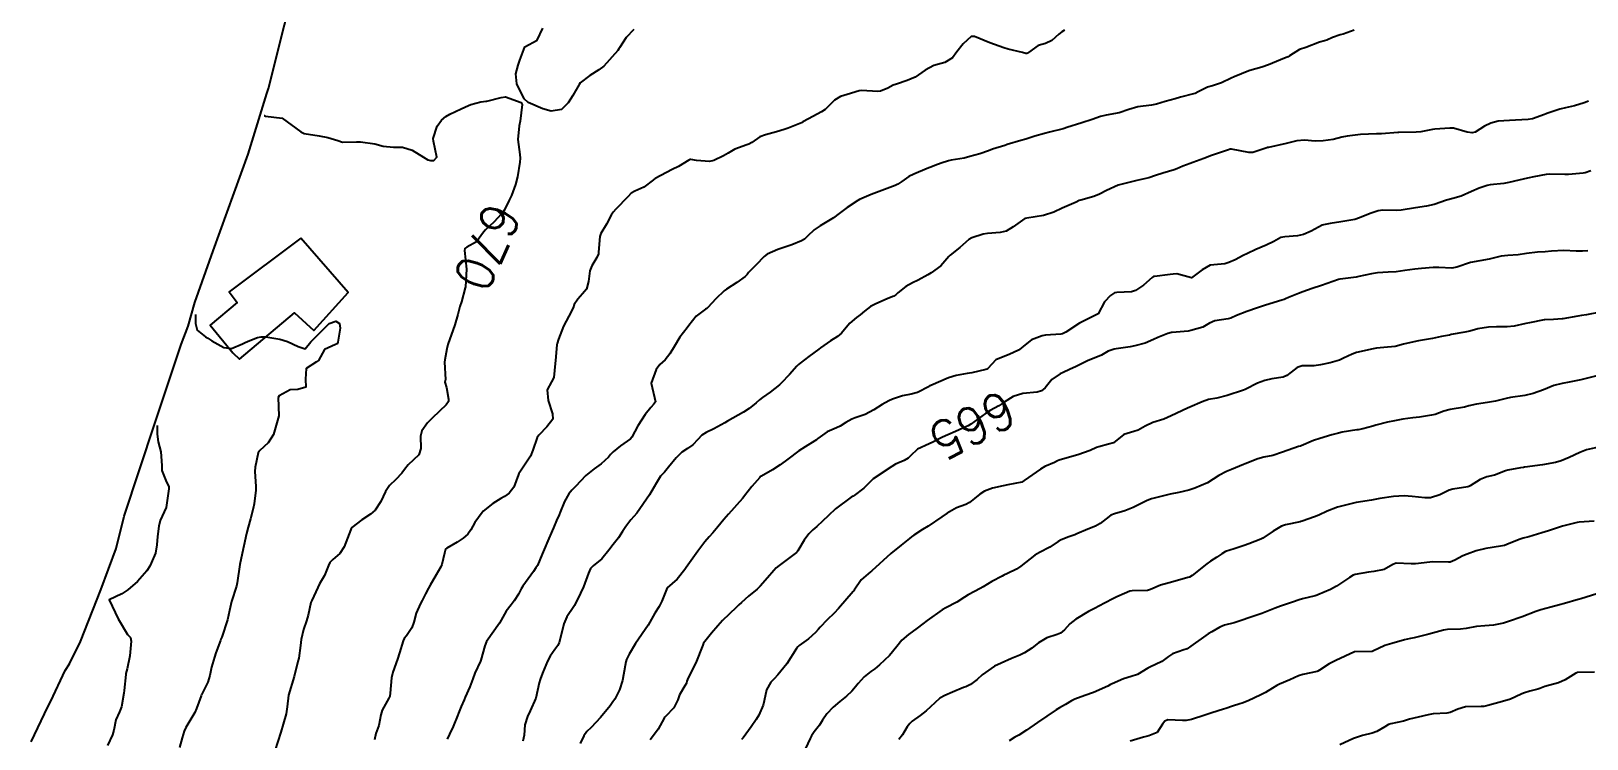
# Model space of a CAD drawing. Header units: metres. Extents: x 292545 to 299085, y 7450245 to 7463078.
# Drawn here: x 296401.1 to 296568.5, y 7460652 to 7460728.1 of the extents above; entities that cross this region are included whole.
import ezdxf
from ezdxf.enums import TextEntityAlignment as Align

# ---------------------------------------------------------------- set-up
doc = ezdxf.new("R2010")
doc.units = ezdxf.units.M
for name, color, linetype in [('Area', 45, 'Continuous'), ('Cotas', 45, 'Continuous'), ('Curvas de Nivel 1m', 11, 'Continuous'), ('Curvas de Nivel 5m', 15, 'Continuous'), ('Edificações', 30, 'Continuous')]:
    doc.layers.add(name, color=color, linetype=linetype)
doc.styles.add('Style-STANDARD', font='STANDARD.shx')

msp = doc.modelspace()

# ---------------------------------------------------------------- linework, layer by layer
at = {"layer": 'Area'}
msp.add_polyline3d([(296401.11, 7460651.72, 672.53), (296402.92, 7460655.49, 672.57), (296403.23, 7460656.08, 672.35), (296404.78, 7460659.39, 672.21), (296405.23, 7460660.11, 672.29), (296406.41, 7460662.52, 672.19), (296408.6, 7460668.06, 671.98), (296410.26, 7460672.5, 673.64), (296411.14, 7460675.98, 672.13), (296414.41, 7460685.93, 674.13), (296417.24, 7460694.43, 675.09), (296417.99, 7460696.39, 673.76), (296418.74, 7460698.95, 670.41), (296420.69, 7460704.5, 670.53), (296424.46, 7460714.87, 673.33), (296426.46, 7460721.42, 669.76), (296426.65, 7460721.94, 669.78), (296433.58, 7460749.49, 669.61)], dxfattribs=at)
at = {"layer": 'Curvas de Nivel 1m', "flags": 128}
for points, elevation in [([(296512.26, 7460728.23), (296511.99, 7460728.03), (296511.68, 7460727.77), (296510.93, 7460727.09), (296510.24, 7460726.78), (296509.46, 7460726.56), (296508.39, 7460725.8), (296508.29, 7460725.73), (296508.22, 7460725.71), (296508.13, 7460725.71), (296507.75, 7460725.81), (296506.23, 7460726.19), (296505.75, 7460726.32), (296504.24, 7460726.85), (296502.6, 7460727.52), (296502.25, 7460727.52), (296501.36, 7460726.76), (296500.7, 7460725.89), (296500.22, 7460725.23), (296499.39, 7460724.73), (296498.21, 7460724.43), (296497.27, 7460723.93), (296496.2, 7460723.16), (296495.36, 7460722.79), (296494.19, 7460722.42), (296493.86, 7460722.3), (296493.27, 7460721.98), (296492.49, 7460721.67), (296492.18, 7460721.64), (296490.45, 7460721.74), (296490.18, 7460721.71), (296488.9, 7460721.3), (296488.17, 7460721.07), (296487.52, 7460720.69), (296486.88, 7460720.05), (296486.52, 7460719.68), (296486.15, 7460719.42), (296484.73, 7460718.67), (296484.14, 7460718.35), (296483.97, 7460718.26), (296483.62, 7460718.1), (296482.55, 7460717.68), (296482.12, 7460717.54), (296481.3, 7460717.3), (296480.12, 7460716.97), (296479.52, 7460716.75), (296478.63, 7460716.15), (296478.32, 7460715.95), (296478.11, 7460715.89), (296476.83, 7460715.44), (296476.1, 7460715.01), (296475.58, 7460714.7), (296474.55, 7460714.2), (296474.08, 7460714.1), (296472.68, 7460714.22), (296472.08, 7460714.31), (296472.02, 7460714.3), (296471.87, 7460714.23), (296470.76, 7460713.56), (296470.07, 7460713.24), (296468.26, 7460712.28), (296468.14, 7460712.2), (296468.06, 7460712.12), (296467.01, 7460711.33), (296466.04, 7460710.92), (296465.66, 7460710.69), (296465.29, 7460710.31), (296464.02, 7460708.97), (296463.71, 7460708.64), (296463.52, 7460708.33), (296463, 7460707.35), (296462.39, 7460706.35), (296462.29, 7460706.05), (296462.16, 7460704.35), (296462.13, 7460704.18), (296461.96, 7460703.79), (296461.42, 7460702.88), (296461.2, 7460702.36), (296461.08, 7460701.21), (296460.84, 7460700.36), (296460.42, 7460699.86), (296459.91, 7460699.31), (296459.54, 7460698.73), (296459.41, 7460698.38), (296458.97, 7460697.47), (296458.4, 7460696.39), (296457.86, 7460695.02), (296457.71, 7460694.55), (296457.68, 7460694.4), (296457.52, 7460692.71), (296457.48, 7460692.4), (296457.33, 7460690.88), (296457.1, 7460690.41), (296456.64, 7460689.57), (296456.73, 7460688.41), (296457.19, 7460686.97), (296457.22, 7460686.41), (296456.58, 7460685.57), (296455.74, 7460684.67), (296455.56, 7460684.42), (296455.07, 7460683.07), (296454.82, 7460682.43), (296453.69, 7460680.69), (296453.58, 7460680.55), (296453.54, 7460680.45), (296453.03, 7460679.09), (296452.54, 7460678.46), (296452.03, 7460678.09), (296451.65, 7460677.87), (296450.79, 7460677.33), (296449.75, 7460676.5), (296449.63, 7460676.37), (296448.83, 7460675.3), (296448.41, 7460674.51), (296448.09, 7460674.03), (296447.6, 7460673.63), (296446.94, 7460673.17), (296445.82, 7460672.54), (296445.7, 7460672.43), (296445.58, 7460671.99), (296445.31, 7460670.8), (296445.2, 7460670.55), (296444.69, 7460669.69), (296444.05, 7460668.56), (296443.87, 7460668.24), (296443.53, 7460667.64), (296443.17, 7460666.92), (296443, 7460666.58), (296442.54, 7460665.54), (296442.27, 7460664.58), (296442.08, 7460663.99), (296441.48, 7460663.1), (296441.25, 7460662.82), (296441.14, 7460662.59), (296440.75, 7460661.3), (296440.52, 7460660.6), (296440.02, 7460659.2), (296439.88, 7460658.61), (296439.74, 7460656.94), (296439.7, 7460656.62), (296439.61, 7460656.41), (296439.4, 7460656.11), (296438.87, 7460655.13), (296438.75, 7460654.63), (296438.5, 7460653.49), (296438.2, 7460652.63), (296438.05, 7460651.93)], 669), ([(296543.45, 7460728.2), (296542.25, 7460727.8), (296541.93, 7460727.72), (296541.11, 7460727.41), (296540.51, 7460727.15), (296540.24, 7460727.07), (296539.72, 7460726.91), (296538.23, 7460726.36), (296537.57, 7460726.12), (296536.49, 7460725.47), (296536.33, 7460725.36), (296536.22, 7460725.3), (296535.95, 7460725.2), (296534.21, 7460724.49), (296533.49, 7460724.23), (296532.21, 7460723.87), (296531.94, 7460723.78), (296531.3, 7460723.53), (296530.53, 7460723.21), (296530.2, 7460723.05), (296529.18, 7460722.57), (296528.18, 7460722.24), (296527.67, 7460722.09), (296526.66, 7460721.59), (296526.34, 7460721.42), (296526.17, 7460721.36), (296524.76, 7460721.01), (296524.17, 7460720.85), (296523.09, 7460720.55), (296522.16, 7460720.26), (296521.64, 7460720.16), (296520.16, 7460719.98), (296519.18, 7460719.67), (296518.15, 7460719.32), (296516.77, 7460719.08), (296516.15, 7460718.93), (296515.26, 7460718.6), (296514.14, 7460718.25), (296512.53, 7460717.75), (296512.24, 7460717.65), (296512.13, 7460717.62), (296510.65, 7460717.25), (296510.12, 7460717.12), (296509.09, 7460716.82), (296508.11, 7460716.5), (296507.58, 7460716.34), (296506.1, 7460715.92), (296506.04, 7460715.9), (296505.86, 7460715.83), (296504.53, 7460715.41), (296504.1, 7460715.26), (296503.16, 7460714.93), (296502.09, 7460714.62), (296501.5, 7460714.47), (296500.09, 7460714.25), (296499.81, 7460714.18), (296499, 7460713.91), (296498.33, 7460713.66), (296498.08, 7460713.57), (296497.5, 7460713.35), (296496.07, 7460712.75), (296495.53, 7460712.49), (296494.76, 7460711.96), (296494.36, 7460711.67), (296494.06, 7460711.53), (296492.93, 7460711.1), (296492.04, 7460710.77), (296491.48, 7460710.56), (296490.23, 7460710.02), (296490.03, 7460709.91), (296488.88, 7460709.17), (296488.02, 7460708.52), (296487.41, 7460708.05), (296486, 7460707.17), (296485.33, 7460706.75), (296484.64, 7460706.08), (296484.31, 7460705.76), (296483.99, 7460705.57), (296482.93, 7460705.15), (296481.97, 7460704.82), (296481.44, 7460704.65), (296480.29, 7460704.14), (296479.96, 7460703.88), (296479.11, 7460702.99), (296478.29, 7460702.16), (296478.13, 7460701.97), (296477.94, 7460701.74), (296477.02, 7460701.08), (296475.92, 7460700.38), (296475.68, 7460700.18), (296474.77, 7460699.34), (296473.9, 7460698.39), (296473.8, 7460698.3), (296473.65, 7460698.21), (296472.64, 7460697.47), (296471.88, 7460696.47), (296471.7, 7460696.23), (296470.9, 7460695.2), (296470.33, 7460694.25), (296469.83, 7460693.42), (296469.31, 7460692.79), (296468.75, 7460692.27), (296468.36, 7460691.73), (296467.8, 7460690.28), (296468.28, 7460688.27), (296468.08, 7460687.97), (296467.77, 7460687.67), (296467.16, 7460686.89), (296466.76, 7460686.29), (296466.37, 7460685.67), (296465.73, 7460684.47), (296465.59, 7460684.3), (296464.51, 7460683.54), (296463.71, 7460682.89), (296463.44, 7460682.6), (296463.23, 7460682.33), (296462.45, 7460681.59), (296461.69, 7460681.06), (296460.78, 7460680.36), (296459.67, 7460679.15), (296459.29, 7460678.76), (296458.94, 7460678.39), (296458.48, 7460677.56), (296458.01, 7460676.4), (296457.9, 7460676.13), (296457.62, 7460675.51), (296457.3, 7460674.72), (296457.17, 7460674.4), (296456.69, 7460673.31), (296456.32, 7460672.41), (296456.1, 7460671.89), (296455.57, 7460670.68), (296455.42, 7460670.42), (296455.17, 7460670.04), (296454.01, 7460668.44), (296453.83, 7460668.15), (296453.53, 7460667.6), (296453.08, 7460666.89), (296452.75, 7460666.46), (296452.22, 7460665.75), (296451.49, 7460664.47), (296450.11, 7460662.49), (296449.91, 7460662.05), (296449.49, 7460660.5), (296449.44, 7460660.38), (296448.84, 7460659.09), (296448.62, 7460658.51), (296448.29, 7460657.63), (296447.81, 7460656.52), (296447.69, 7460656.23), (296447.39, 7460655.53), (296447.09, 7460654.81), (296446.98, 7460654.52), (296446.52, 7460653.37), (296446.12, 7460652.53), (296445.86, 7460652.02)], 668), ([(296568.65, 7460720.6), (296568.17, 7460720.41), (296567.14, 7460720.08), (296566.16, 7460719.87), (296565.55, 7460719.74), (296564.15, 7460719.25), (296564.08, 7460719.22), (296563.92, 7460719.14), (296562.62, 7460718.68), (296562.14, 7460718.6), (296560.78, 7460718.55), (296560.14, 7460718.52), (296558.92, 7460718.42), (296558.14, 7460718.21), (296557.47, 7460717.88), (296556.44, 7460717.24), (296556.12, 7460717.17), (296555.59, 7460717.25), (296554.13, 7460717.67), (296553.71, 7460717.68), (296552.13, 7460717.57), (296551.87, 7460717.54), (296550.62, 7460717.3), (296550.12, 7460717.24), (296548.23, 7460717.22), (296548.12, 7460717.22), (296546.39, 7460717.08), (296546.12, 7460717.07), (296545.83, 7460717.06), (296544.12, 7460717), (296542.69, 7460716.82), (296542.12, 7460716.7), (296541.18, 7460716.48), (296540.11, 7460716.31), (296539.25, 7460716.3), (296538.11, 7460716.39), (296537.25, 7460716.32), (296536.11, 7460716.05), (296534.22, 7460715.61), (296534.1, 7460715.59), (296534.03, 7460715.57), (296533.83, 7460715.5), (296532.55, 7460715.07), (296532.1, 7460715.07), (296530.23, 7460715.41), (296530.1, 7460715.41), (296529.92, 7460715.36), (296528.09, 7460714.74), (296527.26, 7460714.41), (296526.09, 7460713.99), (296525.79, 7460713.89), (296525.01, 7460713.6), (296524.36, 7460713.32), (296524.08, 7460713.21), (296522.87, 7460712.83), (296522.07, 7460712.58), (296521.35, 7460712.36), (296520.06, 7460712.04), (296518.47, 7460711.68), (296518.06, 7460711.56), (296516.78, 7460710.97), (296516.05, 7460710.59), (296515.42, 7460710.34), (296514.04, 7460709.95), (296513.87, 7460709.89), (296513.52, 7460709.74), (296512.03, 7460709.08), (296511.12, 7460708.67), (296510.02, 7460708.31), (296508.23, 7460708.02), (296508.01, 7460707.96), (296507.76, 7460707.81), (296506.76, 7460707.06), (296505.99, 7460706.61), (296505.37, 7460706.46), (296503.99, 7460706.37), (296503.54, 7460706.3), (296502.3, 7460705.88), (296501.98, 7460705.7), (296501, 7460704.87), (296499.96, 7460704.03), (296499.9, 7460703.97), (296499.84, 7460703.9), (296498.96, 7460702.9), (296497.95, 7460702.14), (296497.59, 7460701.93), (296496.54, 7460701.34), (296495.93, 7460701.06), (296495.22, 7460700.67), (296494.36, 7460699.97), (296494.13, 7460699.75), (296493.91, 7460699.61), (296493.28, 7460699.36), (296491.9, 7460698.78), (296491.4, 7460698.51), (296490.75, 7460698.01), (296490.28, 7460697.62), (296489.89, 7460697.34), (296489.17, 7460696.73), (296488.6, 7460696.03), (296488.28, 7460695.63), (296487.86, 7460695.3), (296487.09, 7460694.82), (296486.04, 7460694.07), (296485.84, 7460693.92), (296484.76, 7460693.15), (296483.83, 7460692.43), (296483.65, 7460692.27), (296483.49, 7460692.09), (296482.69, 7460691.22), (296481.8, 7460690.27), (296481.63, 7460690.11), (296480.6, 7460689.31), (296479.78, 7460688.75), (296479.45, 7460688.47), (296479.1, 7460688.15), (296478.37, 7460687.55), (296477.76, 7460687.15), (296476.03, 7460686.19), (296475.75, 7460686.02), (296474.57, 7460685.38), (296473.74, 7460684.98), (296473.27, 7460684.68), (296472.82, 7460684.22), (296472.31, 7460683.64), (296471.72, 7460683.25), (296471.11, 7460682.84), (296470.51, 7460682.25), (296469.69, 7460681.23), (296469.23, 7460680.72), (296468.83, 7460680.27), (296468.38, 7460679.56), (296467.65, 7460678.28), (296466.26, 7460676.3), (296465.63, 7460675.57), (296465.08, 7460674.86), (296464.74, 7460674.32), (296464.29, 7460673.64), (296463.59, 7460672.74), (296463.4, 7460672.51), (296463.27, 7460672.33), (296462.51, 7460671.4), (296461.57, 7460670.65), (296461.29, 7460670.35), (296461.06, 7460669.86), (296460.52, 7460668.37), (296460.21, 7460667.69), (296459.58, 7460666.38), (296459.51, 7460666.26), (296458.73, 7460665.16), (296458.41, 7460664.39), (296458.23, 7460663.64), (296457.92, 7460662.4), (296457.77, 7460662.09), (296457.46, 7460661.66), (296456.94, 7460660.92), (296456.65, 7460660.41), (296456.13, 7460659.12), (296455.87, 7460658.42), (296455.76, 7460658.08), (296455.39, 7460656.43), (296454.78, 7460655.04), (296454.51, 7460654.44), (296454.24, 7460653.56), (296454.16, 7460652.44), (296454, 7460651.79)], 667), ([(296568.88, 7460713.08), (296568.3, 7460712.87), (296568.08, 7460712.83), (296566.48, 7460712.71), (296566.08, 7460712.7), (296564.47, 7460712.74), (296564.08, 7460712.71), (296562.77, 7460712.45), (296562.07, 7460712.3), (296561.15, 7460712.09), (296560.06, 7460711.83), (296559.52, 7460711.73), (296558.06, 7460711.58), (296557.75, 7460711.52), (296556.89, 7460711.23), (296556.05, 7460710.86), (296554.94, 7460710.36), (296554.04, 7460710.11), (296553.37, 7460709.94), (296552.04, 7460709.49), (296551.21, 7460709.29), (296550.03, 7460709.11), (296548.5, 7460708.86), (296548.03, 7460708.82), (296546.53, 7460708.85), (296546.03, 7460708.79), (296545.16, 7460708.5), (296544.02, 7460708.04), (296543.52, 7460707.88), (296542.01, 7460707.6), (296540.86, 7460707.42), (296540.14, 7460707.3), (296540.01, 7460707.26), (296538.82, 7460706.62), (296537.99, 7460706.25), (296537.35, 7460706.1), (296535.99, 7460706.01), (296535.55, 7460705.92), (296534.81, 7460705.49), (296533.98, 7460705.1), (296532.84, 7460704.65), (296531.97, 7460704.21), (296531.51, 7460703.98), (296530.62, 7460703.53), (296529.96, 7460703.23), (296529.52, 7460703.11), (296527.96, 7460702.96), (296527.07, 7460702.46), (296525.94, 7460701.59), (296524.35, 7460702.02), (296523.95, 7460702), (296523.63, 7460701.94), (296521.94, 7460701.74), (296521.86, 7460701.73), (296521.71, 7460701.64), (296520.77, 7460700.82), (296519.92, 7460700.23), (296519.49, 7460700.1), (296517.92, 7460700.02), (296517.64, 7460699.97), (296517.21, 7460699.7), (296516.59, 7460699.02), (296515.89, 7460697.71), (296513.88, 7460696.72), (296512.43, 7460695.75), (296512.06, 7460695.57), (296511.87, 7460695.53), (296510.22, 7460695.42), (296509.87, 7460695.37), (296508.74, 7460694.92), (296507.85, 7460694.26), (296507.63, 7460694.03), (296507.32, 7460693.82), (296506.32, 7460693.34), (296505.84, 7460693.18), (296504.88, 7460692.79), (296504.02, 7460691.85), (296503.91, 7460691.77), (296503.82, 7460691.73), (296502.29, 7460691.4), (296501.81, 7460691.3), (296500.62, 7460691.09), (296499.81, 7460690.85), (296497.89, 7460690.01), (296497.8, 7460689.98), (296497.77, 7460689.97), (296497.71, 7460689.93), (296496.47, 7460689.27), (296495.79, 7460689.09), (296494.84, 7460688.91), (296493.78, 7460688.56), (296493.37, 7460688.38), (296492.66, 7460687.99), (296491.77, 7460687.39), (296490.85, 7460686.92), (296489.76, 7460686.54), (296489.39, 7460686.39), (296488.75, 7460686.03), (296488.13, 7460685.65), (296487.74, 7460685.48), (296486.76, 7460685.03), (296485.73, 7460684.31), (296485.59, 7460684.2), (296485.41, 7460684.07), (296484.38, 7460683.42), (296483.71, 7460683.01), (296482.5, 7460682.11), (296481.7, 7460681.48), (296480.87, 7460680.95), (296479.68, 7460680.29), (296479.59, 7460680.23), (296479.49, 7460680.14), (296478.64, 7460679.18), (296477.85, 7460678.16), (296477.77, 7460678.04), (296477.65, 7460677.89), (296476.12, 7460676.18), (296475.63, 7460675.63), (296474.97, 7460674.84), (296474.43, 7460674.2), (296474.05, 7460673.77), (296473.6, 7460673.23), (296473.16, 7460672.65), (296472.85, 7460672.22), (296471.56, 7460670.45), (296471.43, 7460670.24), (296470.62, 7460669.19), (296469.54, 7460668.26), (296468.95, 7460666.84), (296468.66, 7460666.27), (296468.22, 7460665.56), (296467.49, 7460664.28), (296466.13, 7460662.3), (296465.46, 7460661.14), (296465.17, 7460660.59), (296465.07, 7460660.31), (296464.83, 7460658.91), (296464.74, 7460658.32), (296464.42, 7460657.3), (296463.9, 7460656.32), (296463.69, 7460656.02), (296463.39, 7460655.61), (296462.38, 7460654.34), (296461.36, 7460653.28), (296460.89, 7460652.83), (296460.56, 7460652.37), (296460.16, 7460651.55)], 666), ([(296418.81, 7460697.65), (296418.78, 7460696.68), (296418.98, 7460695.97), (296419.86, 7460695.24), (296420.12, 7460695.11), (296420.54, 7460694.84), (296421.84, 7460694.1), (296422.66, 7460694), (296423.85, 7460694.49), (296424.05, 7460694.6), (296424.45, 7460694.79), (296425.46, 7460695.18), (296425.86, 7460695.27), (296426.36, 7460695.27), (296427.86, 7460694.99), (296428.7, 7460694.74), (296429.85, 7460694.21), (296430.58, 7460693.98), (296431.19, 7460694.72), (296431.53, 7460695.04), (296431.86, 7460695.35), (296433.18, 7460696.69), (296433.88, 7460696.93), (296434.27, 7460696.68), (296434.35, 7460696.19), (296434.11, 7460694.68), (296434.02, 7460694.51), (296433.85, 7460694.44), (296432.66, 7460693.88), (296432.03, 7460692.71), (296431.82, 7460692.57), (296430.69, 7460691.84), (296430.62, 7460690.72), (296430.67, 7460689.84), (296429.79, 7460689.6), (296428.99, 7460689.54), (296427.78, 7460688.92), (296427.69, 7460688.75), (296427.75, 7460686.75), (296427.18, 7460684.76), (296426.63, 7460683.86), (296425.72, 7460683.04), (296425.6, 7460682.9), (296425.55, 7460682.78), (296425.23, 7460681.24), (296425.18, 7460680.79), (296425.27, 7460679.18), (296425.27, 7460678.78), (296425.11, 7460677.32), (296425.01, 7460676.79), (296424.72, 7460675.69), (296424.47, 7460674.79), (296424.28, 7460674.12), (296423.99, 7460672.8), (296423.93, 7460672.46), (296423.56, 7460670.8), (296423.28, 7460668.8), (296423.19, 7460668.46), (296422.68, 7460666.81), (296422.47, 7460665.85), (296422.25, 7460664.82), (296421.62, 7460662.97), (296421.56, 7460662.83), (296421.53, 7460662.77), (296421.47, 7460662.62), (296420.99, 7460661.29), (296420.83, 7460660.84), (296420.51, 7460659.76), (296420.33, 7460658.84), (296420.13, 7460658.13), (296419.47, 7460656.85), (296419.45, 7460656.8), (296419.4, 7460656.66), (296418.92, 7460655.31), (296418.72, 7460654.86), (296417.77, 7460653.28), (296417.56, 7460652.88), (296417.35, 7460652.15), (296417.09, 7460651.13)], 671), ([(296569.9, 7460697.9), (296568.41, 7460697.6), (296567.9, 7460697.53), (296567.51, 7460697.49), (296565.89, 7460697.2), (296565.82, 7460697.19), (296564.86, 7460697.13), (296563.95, 7460697.08), (296563.89, 7460697.07), (296562.29, 7460696.76), (296561.89, 7460696.67), (296560.66, 7460696.4), (296559.88, 7460696.32), (296558.75, 7460696.34), (296557.88, 7460696.31), (296556.75, 7460696.1), (296555.87, 7460695.88), (296555.35, 7460695.77), (296553.87, 7460695.49), (296553.68, 7460695.45), (296552.84, 7460695.28), (296551.86, 7460695.08), (296550.35, 7460694.81), (296549.86, 7460694.73), (296548.73, 7460694.45), (296547.85, 7460694.23), (296546.61, 7460694.11), (296545.85, 7460694.04), (296545.29, 7460693.93), (296543.85, 7460693.61), (296543.67, 7460693.56), (296543.23, 7460693.39), (296542.28, 7460692.96), (296541.84, 7460692.76), (296540.87, 7460692.45), (296539.83, 7460692.23), (296539.12, 7460692.15), (296537.83, 7460692.13), (296537.31, 7460691.97), (296536.67, 7460691.46), (296536.19, 7460691.09), (296535.81, 7460690.92), (296534.58, 7460690.73), (296533.81, 7460690.57), (296533.04, 7460690.27), (296531.79, 7460689.64), (296531.72, 7460689.6), (296531.54, 7460689.52), (296529.79, 7460688.93), (296528.67, 7460688.67), (296527.78, 7460688.5), (296527.08, 7460688.28), (296525.77, 7460687.71), (296525.51, 7460687.59), (296523.76, 7460686.76), (296522.97, 7460686.42), (296521.76, 7460686.03), (296520.94, 7460685.65), (296520.2, 7460685.21), (296519.74, 7460685.07), (296518.67, 7460684.75), (296517.73, 7460684.01), (296517.54, 7460683.87), (296517, 7460683.7), (296515.98, 7460683.44), (296515.72, 7460683.35), (296515.03, 7460683.03), (296513.71, 7460682.56), (296513.06, 7460682.4), (296511.71, 7460682.01), (296511.54, 7460681.93), (296511.21, 7460681.76), (296510.17, 7460681.31), (296509.7, 7460681.04), (296507.94, 7460679.81), (296507.79, 7460679.7), (296507.68, 7460679.65), (296506.17, 7460679.33), (296505.67, 7460679.23), (296504.52, 7460679), (296503.67, 7460678.68), (296503.18, 7460678.34), (296502.6, 7460677.87), (296502.07, 7460677.45), (296501.65, 7460677.24), (296500.67, 7460676.86), (296499.64, 7460676.3), (296499.08, 7460675.91), (296497.62, 7460674.92), (296497.01, 7460674.54), (296496.06, 7460673.95), (296495.8, 7460673.76), (296495.61, 7460673.59), (296494.71, 7460672.85), (296493.58, 7460671.97), (296491.56, 7460670.12), (296491.5, 7460670.06), (296491.4, 7460670), (296490.41, 7460669.15), (296489.64, 7460668.02), (296489.6, 7460667.96), (296489.53, 7460667.87), (296487.98, 7460666.04), (296487.51, 7460665.56), (296486.73, 7460664.83), (296486.01, 7460664.06), (296485.76, 7460663.79), (296485.48, 7460663.49), (296484.74, 7460662.81), (296483.75, 7460662.09), (296483.6, 7460661.95), (296483.46, 7460661.74), (296482.39, 7460660.11), (296481.43, 7460658.93), (296481.04, 7460658.51), (296480.69, 7460658.13), (296480.22, 7460657.32), (296479.98, 7460656.13), (296479.86, 7460655.66), (296479.38, 7460654.6), (296479.11, 7460654.14), (296478.56, 7460653.35), (296477.7, 7460652.16), (296477.53, 7460651.99)], 664), ([(296569.53, 7460691.07), (296567.81, 7460690.64), (296566.55, 7460690.37), (296565.8, 7460690.25), (296564.91, 7460690.03), (296563.8, 7460689.57), (296562.7, 7460689.16), (296561.79, 7460688.94), (296560.25, 7460688.72), (296559.79, 7460688.63), (296558.64, 7460688.34), (296557.78, 7460688.19), (296556.58, 7460688.03), (296555.78, 7460687.82), (296555.32, 7460687.7), (296553.77, 7460687.46), (296553.07, 7460687.27), (296552.14, 7460686.91), (296551.77, 7460686.82), (296550.46, 7460686.61), (296549.76, 7460686.53), (296548.68, 7460686.4), (296547.76, 7460686.23), (296547.02, 7460686.08), (296545.75, 7460685.75), (296545.45, 7460685.66), (296544.36, 7460685.37), (296543.86, 7460685.26), (296543.74, 7460685.24), (296542.13, 7460685), (296541.74, 7460684.91), (296541.03, 7460684.71), (296539.73, 7460684.32), (296539.07, 7460684.1), (296537.72, 7460683.54), (296537.66, 7460683.51), (296537.43, 7460683.45), (296535.72, 7460682.86), (296534.7, 7460682.51), (296533.71, 7460682.31), (296533.07, 7460682.14), (296531.7, 7460681.6), (296531.53, 7460681.52), (296530.24, 7460680.99), (296529.69, 7460680.77), (296528.89, 7460680.35), (296527.67, 7460679.57), (296526.28, 7460678.97), (296525.66, 7460678.78), (296524.59, 7460678.53), (296523.66, 7460678.33), (296523.08, 7460678.21), (296521.65, 7460677.83), (296521.16, 7460677.65), (296519.65, 7460676.92), (296518.77, 7460676.55), (296517.64, 7460676.24), (296517.26, 7460676.07), (296516.76, 7460675.7), (296516.13, 7460675.2), (296515.62, 7460674.92), (296514.77, 7460674.57), (296513.61, 7460674.07), (296513.37, 7460673.97), (296512.73, 7460673.75), (296511.92, 7460673.44), (296511.6, 7460673.25), (296510.71, 7460672.65), (296509.59, 7460672.06), (296509.09, 7460671.79), (296507.57, 7460670.61), (296507.1, 7460670.28), (296506.16, 7460669.82), (296505.75, 7460669.63), (296505.56, 7460669.53), (296504.46, 7460668.94), (296503.54, 7460668.4), (296503.21, 7460668.19), (296502.59, 7460667.87), (296501.9, 7460667.51), (296501.53, 7460667.27), (296500.69, 7460666.72), (296499.52, 7460666.13), (296499.13, 7460665.91), (296497.5, 7460664.78), (296497.02, 7460664.42), (296496.44, 7460663.94), (296495.89, 7460663.54), (296495.48, 7460663.26), (296494.79, 7460662.64), (296494.25, 7460661.97), (296493.45, 7460661.01), (296492.93, 7460660.5), (296492.37, 7460659.99), (296491.86, 7460659.57), (296491.44, 7460659.27), (296490.72, 7460658.72), (296490.09, 7460658.01), (296489.81, 7460657.62), (296489.41, 7460657.17), (296488.81, 7460656.62), (296488.11, 7460656.04), (296487.39, 7460655.45), (296486.7, 7460654.74), (296486.26, 7460654.06), (296485.91, 7460653.52), (296485.36, 7460652.79), (296485.07, 7460652.36), (296484.92, 7460652.07), (296484.4, 7460651.02)], 663), ([(296414.68, 7460685.71), (296414.67, 7460684.78), (296414.78, 7460683.97), (296415.06, 7460682.91), (296415.16, 7460681.44), (296415.18, 7460680.9), (296415.67, 7460679.65), (296415.93, 7460679.16), (296415.93, 7460678.9), (296415.89, 7460678.67), (296415.63, 7460676.9), (296414.99, 7460675.53), (296414.86, 7460674.91), (296414.71, 7460673.8), (296414.64, 7460672.91), (296414.48, 7460672.01), (296414.03, 7460670.92), (296413.87, 7460670.61), (296413.55, 7460670.11), (296412.54, 7460668.94), (296411.53, 7460668.07), (296410.86, 7460667.62), (296409.52, 7460666.97), (296410.47, 7460664.96), (296411.48, 7460663.27), (296411.63, 7460663.11), (296411.81, 7460662.94), (296411.88, 7460662.53), (296411.74, 7460660.95), (296411.43, 7460659.56), (296411.31, 7460659.06), (296411.3, 7460658.95), (296411.11, 7460657.25), (296411.07, 7460656.95), (296410.84, 7460655.49), (296410.63, 7460654.96), (296410.23, 7460654.1), (296410, 7460652.96), (296409.85, 7460652.46), (296409.34, 7460651.33)], 672), ([(296569.73, 7460683.41), (296568.44, 7460683.09), (296567.72, 7460682.82), (296566.55, 7460682.28), (296565.71, 7460681.91), (296565.1, 7460681.73), (296563.71, 7460681.5), (296561.79, 7460681.25), (296561.7, 7460681.24), (296561.65, 7460681.22), (296561.34, 7460681.17), (296559.95, 7460680.94), (296559.7, 7460680.85), (296558.52, 7460680.38), (296557.69, 7460680.19), (296556.99, 7460679.92), (296555.91, 7460679.24), (296555.76, 7460679.15), (296555.67, 7460679.13), (296554.04, 7460678.89), (296553.67, 7460678.77), (296552.64, 7460678.26), (296551.66, 7460677.95), (296551.02, 7460677.94), (296549.66, 7460678.1), (296548.83, 7460678.15), (296547.66, 7460678.09), (296546.18, 7460677.88), (296545.66, 7460677.78), (296545.31, 7460677.71), (296543.65, 7460677.45), (296543.36, 7460677.38), (296541.65, 7460676.93), (296540.54, 7460676.53), (296539.64, 7460676.1), (296539.16, 7460675.91), (296537.85, 7460675.45), (296537.69, 7460675.4), (296537.63, 7460675.38), (296536.04, 7460675.06), (296535.62, 7460674.9), (296534.73, 7460674.37), (296533.6, 7460673.6), (296533.54, 7460673.57), (296533.41, 7460673.5), (296532.11, 7460673.01), (296531.6, 7460672.83), (296530.54, 7460672.48), (296529.59, 7460672.18), (296529.2, 7460671.94), (296528.66, 7460671.56), (296527.99, 7460671.15), (296527.58, 7460670.85), (296526.02, 7460669.59), (296525.73, 7460669.43), (296525.56, 7460669.38), (296524.19, 7460668.98), (296523.55, 7460668.8), (296522.61, 7460668.57), (296521.54, 7460668.1), (296521.19, 7460668), (296519.54, 7460667.97), (296519.29, 7460667.92), (296518.73, 7460667.68), (296517.91, 7460667.31), (296517.53, 7460667.13), (296516.59, 7460666.63), (296515.52, 7460666.06), (296514.85, 7460665.72), (296513.5, 7460664.92), (296512.86, 7460664.39), (296512.28, 7460663.75), (296511.85, 7460663.39), (296511.49, 7460663.25), (296510.37, 7460662.89), (296509.47, 7460662.35), (296509.16, 7460662.1), (296508.76, 7460661.8), (296507.96, 7460661.3), (296507.46, 7460661.05), (296506.59, 7460660.68), (296505.45, 7460660.17), (296504.74, 7460659.84), (296503.43, 7460658.94), (296502.89, 7460658.41), (296502.15, 7460657.87), (296501.66, 7460657.64), (296501.42, 7460657.55), (296500.24, 7460657.06), (296499.41, 7460656.72), (296498.88, 7460656.43), (296498.31, 7460655.92), (296497.38, 7460655.05), (296496.75, 7460654.56), (296495.88, 7460653.94), (296495.62, 7460653.7), (296495.36, 7460653.33), (296494.84, 7460652.46), (296494.47, 7460651.96)], 662), ([(296569.27, 7460675.43), (296567.63, 7460675.32), (296567.44, 7460675.29), (296566.72, 7460675.11), (296565.84, 7460674.89), (296565.62, 7460674.83), (296564.34, 7460674.41), (296563.61, 7460674.18), (296562.21, 7460673.76), (296561.61, 7460673.6), (296561.28, 7460673.5), (296560.48, 7460673.18), (296559.87, 7460672.92), (296559.6, 7460672.84), (296559.17, 7460672.76), (296557.6, 7460672.5), (296556.57, 7460672.25), (296555.59, 7460671.89), (296555.13, 7460671.71), (296554.27, 7460671.25), (296553.78, 7460671.05), (296553.58, 7460671.03), (296551.81, 7460671.06), (296551.58, 7460671.05), (296550.02, 7460670.86), (296549.58, 7460670.84), (296547.97, 7460670.94), (296547.58, 7460670.8), (296546.65, 7460670.26), (296545.56, 7460670.03), (296544.96, 7460669.96), (296543.56, 7460669.7), (296543.32, 7460669.62), (296542.94, 7460669.39), (296541.54, 7460668.45), (296540.88, 7460668.08), (296539.53, 7460667.52), (296539.47, 7460667.5), (296539.23, 7460667.43), (296537.89, 7460667.08), (296537.53, 7460666.97), (296536.8, 7460666.73), (296535.52, 7460666.32), (296534.92, 7460666.09), (296533.51, 7460665.5), (296531.99, 7460665.03), (296531.5, 7460664.83), (296530.52, 7460664.52), (296529.49, 7460664.27), (296528.99, 7460664.05), (296528.14, 7460663.56), (296527.73, 7460663.32), (296527.48, 7460663.16), (296525.88, 7460662.01), (296525.46, 7460661.72), (296525.38, 7460661.68), (296525.1, 7460661.6), (296523.9, 7460661.18), (296523.46, 7460660.88), (296522.73, 7460660.35), (296521.44, 7460659.75), (296521.25, 7460659.64), (296520.13, 7460658.96), (296519.43, 7460658.76), (296518.61, 7460658.49), (296517.42, 7460657.95), (296517.24, 7460657.87), (296516.92, 7460657.7), (296515.41, 7460657.02), (296514.45, 7460656.69), (296513.4, 7460656.31), (296513.02, 7460656.12), (296512.39, 7460655.75), (296511.75, 7460655.39), (296511.39, 7460655.17), (296509.37, 7460653.79), (296508.19, 7460652.97), (296507.35, 7460652.44), (296506.95, 7460652.21), (296506.32, 7460651.82)], 661), ([(296569.29, 7460659.22), (296567.43, 7460659.16), (296567.39, 7460659.15), (296567.27, 7460659.1), (296566.15, 7460658.39), (296565.42, 7460658.07), (296563.94, 7460657.66), (296563.42, 7460657.47), (296563.18, 7460657.39), (296562.32, 7460657.16), (296561.64, 7460656.94), (296561.41, 7460656.84), (296560.26, 7460656.32), (296559.4, 7460656.06), (296557.82, 7460655.64), (296557.4, 7460655.53), (296557.11, 7460655.51), (296555.4, 7460655.47), (296554.58, 7460655.25), (296553.77, 7460654.88), (296553.39, 7460654.81), (296551.94, 7460654.73), (296551.38, 7460654.61), (296550.31, 7460654.37), (296549.38, 7460654.15), (296548.74, 7460653.95), (296547.37, 7460653.65), (296547.13, 7460653.57), (296546.75, 7460653.35), (296545.87, 7460652.84), (296545.36, 7460652.65), (296544.32, 7460652.4), (296543.35, 7460652.09), (296541.88, 7460651.4)], 659)]:
    msp.add_lwpolyline(points, dxfattribs=dict(at, elevation=elevation))
at = {"layer": 'Curvas de Nivel 5m', "flags": 128}
for points, elevation in [([(296465.94, 7460728.3), (296465.14, 7460727.41), (296464.4, 7460726.32), (296464.34, 7460726.2), (296464.22, 7460726.04), (296462.71, 7460724.34), (296462.2, 7460723.95), (296461.21, 7460723.35), (296460.18, 7460722.54), (296460.05, 7460722.37), (296459.37, 7460721.18), (296458.87, 7460720.39), (296458.15, 7460719.68), (296457.05, 7460719.51), (296456.15, 7460719.77), (296454.59, 7460720.44), (296454.16, 7460720.82), (296453.36, 7460722.45), (296453.27, 7460723.53), (296453.49, 7460724.45), (296453.68, 7460724.98), (296454.23, 7460726.44), (296455.54, 7460727.13), (296456.16, 7460728.42)], 670), ([(296426.2, 7460719.05), (296426.22, 7460719.04), (296426.25, 7460719.01), (296426.34, 7460718.98), (296428.13, 7460718.75), (296430.12, 7460717.27), (296430.5, 7460717.11), (296432.11, 7460716.86), (296433.03, 7460716.69), (296434.11, 7460716.36), (296434.6, 7460716.18), (296436.11, 7460716.2), (296436.53, 7460716.23), (296438.1, 7460715.99), (296438.97, 7460715.75), (296440.1, 7460715.63), (296441.06, 7460715.64), (296442.09, 7460715.31), (296443.34, 7460714.57), (296443.8, 7460714.29), (296444.08, 7460714.19), (296444.42, 7460714.21), (296444.74, 7460714.55), (296444.39, 7460716.28), (296444.37, 7460716.56), (296444.79, 7460717.89), (296445.25, 7460718.55), (296445.74, 7460718.95), (296446.14, 7460719.19), (296447.38, 7460719.76), (296448.15, 7460720.12), (296448.43, 7460720.23), (296449.49, 7460720.5), (296450.05, 7460720.59), (296450.15, 7460720.6), (296451.68, 7460720.96), (296452.16, 7460721.06), (296453.83, 7460720.44), (296453.93, 7460720.23), (296453.73, 7460718.45), (296453.62, 7460717.94), (296453.48, 7460716.45), (296453.67, 7460714.86), (296453.72, 7460714.45), (296453.67, 7460714.04), (296453.43, 7460712.45), (296453.23, 7460711.63), (296452.79, 7460710.46), (296452.54, 7460709.95), (296452.02, 7460708.89), (296451.86, 7460708.63), (296451.73, 7460708.47), (296450.9, 7460707.58), (296450, 7460706.77), (296449.77, 7460706.49), (296449.03, 7460705.45), (296447.97, 7460704.9), (296447.76, 7460704.73), (296447.72, 7460704.52), (296447.94, 7460702.52), (296447.83, 7460700.62), (296447.81, 7460700.52), (296447.4, 7460699.03), (296447.24, 7460698.53), (296447.02, 7460697.67), (296446.7, 7460696.53), (296446.48, 7460695.92), (296445.98, 7460694.54), (296445.95, 7460694.44), (296445.84, 7460693.98), (296445.6, 7460692.77), (296445.58, 7460692.54), (296445.68, 7460690.66), (296445.67, 7460690.54), (296445.63, 7460690.38), (296445.79, 7460689.8), (296446.02, 7460688.54), (296446, 7460688.31), (296445.77, 7460687.96), (296444.28, 7460686.56), (296443.75, 7460686.02), (296443.15, 7460685.16), (296443, 7460684.58), (296443.04, 7460683.25), (296442.82, 7460682.58), (296442.25, 7460682.03), (296441.69, 7460681.51), (296441.27, 7460681.01), (296440.98, 7460680.6), (296440.36, 7460679.92), (296439.67, 7460679.27), (296439.23, 7460678.62), (296438.73, 7460677.54), (296438.13, 7460676.63), (296437.63, 7460676.2), (296436.7, 7460675.57), (296435.61, 7460674.76), (296435.56, 7460674.71), (296435.53, 7460674.66), (296435.49, 7460674.54), (296434.78, 7460672.67), (296434.31, 7460671.95), (296433.57, 7460671.31), (296433.26, 7460671), (296433.11, 7460670.69), (296432.66, 7460669.59), (296432.15, 7460668.7), (296431.95, 7460668.3), (296431.52, 7460667.38), (296431.3, 7460666.93), (296431.22, 7460666.71), (296430.9, 7460665.32), (296430.75, 7460664.72), (296430.43, 7460663.78), (296430.17, 7460662.72), (296430.09, 7460662.09), (296429.91, 7460660.73), (296429.82, 7460660.34), (296429.42, 7460658.73), (296428.79, 7460656.74), (296428.64, 7460655.49), (296428.55, 7460654.74), (296428.24, 7460653.63), (296427.97, 7460652.75), (296427.33, 7460650.76)], 670), ([(296568.58, 7460704.48), (296567.98, 7460704.45), (296567.33, 7460704.45), (296565.98, 7460704.52), (296564.65, 7460704.46), (296563.98, 7460704.4), (296563.17, 7460704.34), (296561.97, 7460704.21), (296561.07, 7460704.08), (296559.97, 7460704.01), (296559.24, 7460703.93), (296557.97, 7460703.59), (296555.96, 7460703.24), (296554.48, 7460702.73), (296553.95, 7460702.64), (296552.54, 7460702.69), (296551.95, 7460702.69), (296550.67, 7460702.58), (296549.95, 7460702.51), (296548.9, 7460702.37), (296547.95, 7460702.25), (296547.08, 7460702.21), (296545.94, 7460702.13), (296545.3, 7460702.01), (296543.94, 7460701.72), (296543.65, 7460701.67), (296541.93, 7460701.46), (296541.89, 7460701.45), (296541.76, 7460701.4), (296539.93, 7460700.78), (296538.92, 7460700.45), (296537.92, 7460700.09), (296537.46, 7460699.92), (296536.38, 7460699.47), (296536.05, 7460699.33), (296535.91, 7460699.28), (296535.64, 7460699.2), (296533.9, 7460698.67), (296533.05, 7460698.36), (296531.9, 7460697.97), (296530.79, 7460697.54), (296530.18, 7460697.26), (296529.89, 7460697.17), (296528.46, 7460696.99), (296527.88, 7460696.72), (296527.15, 7460696.3), (296525.87, 7460695.92), (296525.58, 7460695.88), (296523.86, 7460695.73), (296523.77, 7460695.72), (296523.39, 7460695.62), (296522.31, 7460695.18), (296521.86, 7460694.96), (296520.94, 7460694.56), (296519.85, 7460694.29), (296519.33, 7460694.19), (296517.85, 7460693.95), (296517.63, 7460693.91), (296516.99, 7460693.7), (296516.25, 7460693.3), (296515.84, 7460693.1), (296514.81, 7460692.7), (296513.83, 7460692.2), (296513.52, 7460692.05), (296512.8, 7460691.75), (296512.15, 7460691.43), (296511.82, 7460691.28), (296510.9, 7460690.67), (296510.18, 7460689.78), (296509.99, 7460689.58), (296509.79, 7460689.45), (296509.32, 7460689.32), (296507.79, 7460689.17), (296506.75, 7460688.85), (296505.78, 7460688.23), (296505.55, 7460688.05), (296505.22, 7460687.84), (296504.28, 7460687.34), (296503.76, 7460687), (296502.19, 7460685.87), (296501.92, 7460685.7), (296501.75, 7460685.61), (296500.56, 7460685.07), (296499.74, 7460684.73), (296499.16, 7460684.48), (296498.1, 7460683.92), (296497.72, 7460683.75), (296496.48, 7460683.18), (296495.71, 7460682.45), (296495.46, 7460682.2), (296495.03, 7460681.96), (296494.1, 7460681.56), (296493.7, 7460681.33), (296491.68, 7460680), (296490.69, 7460678.98), (296489.66, 7460678.2), (296489.54, 7460678.14), (296489.34, 7460678.02), (296487.64, 7460676.75), (296486.9, 7460676.06), (296486.26, 7460675.43), (296485.62, 7460674.86), (296485.2, 7460674.5), (296484.78, 7460674.08), (296484.27, 7460673.41), (296483.59, 7460672.26), (296483.52, 7460672.16), (296483.45, 7460672.09), (296481.57, 7460670.68), (296481.27, 7460670.42), (296481, 7460670.13), (296480.33, 7460669.35), (296479.55, 7460668.46), (296479.39, 7460668.3), (296479.21, 7460668.14), (296478.29, 7460667.39), (296477.52, 7460666.71), (296477.24, 7460666.44), (296476.96, 7460666.17), (296475.5, 7460664.76), (296475.22, 7460664.47), (296474.97, 7460664.2), (296474.29, 7460663.39), (296473.46, 7460662.31), (296473.42, 7460662.25), (296473.4, 7460662.21), (296473.37, 7460662.12), (296472.62, 7460660.22), (296471.78, 7460658.59), (296471.66, 7460658.24), (296471.63, 7460658.02), (296471.42, 7460657.75), (296470.86, 7460656.79), (296470.67, 7460656.25), (296470.24, 7460655.39), (296469.37, 7460654.45), (296469.28, 7460654.36), (296469.21, 7460654.26), (296468.55, 7460653.08), (296467.95, 7460652.27), (296467.7, 7460651.92)], 665), ([(296569.54, 7460667.63), (296567.83, 7460667.1), (296567.53, 7460667.01), (296566.05, 7460666.59), (296565.53, 7460666.46), (296564.6, 7460666.21), (296563.52, 7460665.9), (296562.96, 7460665.72), (296561.51, 7460665.17), (296560.05, 7460664.64), (296559.5, 7460664.47), (296558.44, 7460664.27), (296557.5, 7460664.2), (296556.6, 7460664.12), (296555.49, 7460663.92), (296554.89, 7460663.85), (296553.49, 7460663.8), (296553.03, 7460663.73), (296551.48, 7460663.29), (296549.89, 7460662.9), (296549.48, 7460662.83), (296548.84, 7460662.68), (296547.47, 7460662.29), (296546.75, 7460662.06), (296545.46, 7460661.46), (296545.38, 7460661.44), (296543.46, 7460661.38), (296541.45, 7460660.45), (296540.76, 7460660.1), (296539.69, 7460659.43), (296539.54, 7460659.33), (296539.44, 7460659.29), (296537.93, 7460658.95), (296537.43, 7460658.8), (296536.5, 7460658.39), (296535.42, 7460657.93), (296535.12, 7460657.78), (296534.66, 7460657.49), (296533.9, 7460657.01), (296533.41, 7460656.76), (296532.02, 7460656.14), (296531.4, 7460655.88), (296531.14, 7460655.79), (296530.35, 7460655.54), (296529.63, 7460655.31), (296529.39, 7460655.24), (296528.11, 7460654.84), (296527.38, 7460654.58), (296525.93, 7460654.14), (296525.38, 7460654.01), (296524.98, 7460654), (296523.38, 7460654.07), (296523.07, 7460653.93), (296522.83, 7460653.63), (296522.26, 7460652.73), (296521.35, 7460652.38), (296520.78, 7460652.22), (296519.34, 7460651.81)], 660)]:
    msp.add_lwpolyline(points, dxfattribs=dict(at, elevation=elevation))
at = {"layer": 'Edificações'}
msp.add_lwpolyline([(296430.12, 7460705.86), (296422.41, 7460700.1), (296423.29, 7460698.93), (296420.38, 7460696.49), (296422.83, 7460693.53), (296423.52, 7460692.87), (296429.43, 7460697.83), (296431.54, 7460695.92), (296435.22, 7460700.01)], close=True, dxfattribs=at)

# ---------------------------------------------------------------- texts
at = {"layer": 'Cotas', "style": 'Style-STANDARD'}
for s, rotation, p in [('670', 245.8824, (296450.19, 7460704.91, 670)), ('665', 207.1241, (296502.4, 7460685.75, 665))]:
    msp.add_text(s, height=4, rotation=rotation, dxfattribs=at).set_placement(p, align=Align.MIDDLE_CENTER)

doc.saveas('drawing.dxf')
